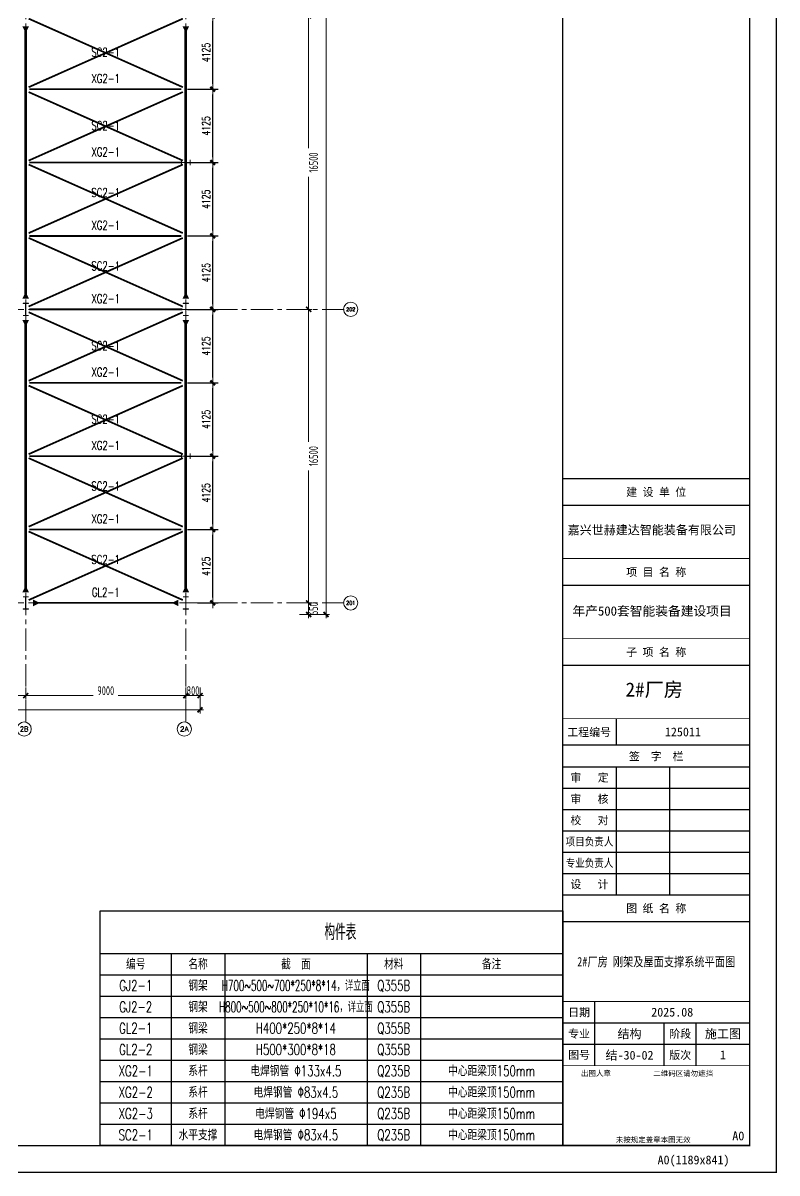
# Model space of a CAD drawing. Extents: x -1201378 to 2367219, y -619313 to 244905.
# Drawn here: x 507092 to 549464, y -96140 to -31504 of the extents above; entities that cross this region are included whole.
import ezdxf
from ezdxf.enums import TextEntityAlignment as Align

# ---------------------------------------------------------------- set-up
doc = ezdxf.new("R2010")
doc.units = 0
doc.header["$LTSCALE"] = 1000
doc.linetypes.add('CENTER', pattern=[2, 1.25, -0.25, 0.25, -0.25])
doc.layers.get('0').update_dxf_attribs({"linetype": 'CONTINUOUS'})
doc.layers.get('Defpoints').update_dxf_attribs({"linetype": 'CONTINUOUS'})
for name, color, linetype in [('0-cxFrame', 155, 'CONTINUOUS'), ('TAB', 7, 'CONTINUOUS'), ('TEXT', 7, 'CONTINUOUS'), ('建-文字', 7, 'CONTINUOUS')]:
    doc.layers.add(name, color=color, linetype=linetype)
for name, color, linetype, lineweight in [('0-cxText', 131, 'CONTINUOUS', 25), ('S-axis', 111, 'CONTINUOUS', 0), ('S-bea', 40, 'CONTINUOUS', 0), ('S-col', 2, 'CONTINUOUS', 0), ('S-dim', 81, 'CONTINUOUS', 0), ('S-dote', 5, 'CENTER', 0), ('THIN', 7, 'CONTINUOUS', 0), ('柱间支撑', 6, 'CENTER', 0), ('梁', 4, 'CONTINUOUS', 18)]:
    doc.layers.add(name, color=color, linetype=linetype, lineweight=lineweight)
doc.styles.add('_TCH_AXIS', font='COMPLEX', dxfattribs={"bigfont": 'GBCBIG'})
doc.styles.add('cx_biaoti', font='')
doc.styles.add('cx_tuming', font='simhei.ttf')
doc.styles.add('cx_tuqian1', font='')
doc.styles.add('SS1', font='tj-romans1.shx', dxfattribs={"width": 0.7, "bigfont": 'tj-hztxt1.shx'})
doc.styles.add('TSSD_Dimension', font='tssdeng.shx', dxfattribs={"width": 0.7, "bigfont": 'hztxt.shx'})
doc.styles.add('TSSD_Norm', font='tj-romans1.shx', dxfattribs={"bigfont": 'tj-hztxt.shx'})
doc.styles.add('TSSD_Rein', font='tj-romans1.shx', dxfattribs={"width": 0.7, "bigfont": 'tj-hztxt.shx'})
doc.styles.add('黑体', font='simhei.ttf', dxfattribs={"width": 0.8})
doc.styles.get('cx_biaoti').set_extended_font_data('SimSun')
doc.styles.get('cx_tuqian1').set_extended_font_data('SimSun')
doc.dimstyles.new('S-150-ARCHI', dxfattribs={"dimscale": 150, "dimtxt": 3, "dimasz": 2, "dimexe": 2, "dimexo": 2, "dimgap": 1, "dimtad": 1, "dimdec": 0, "dimzin": 0, "dimdsep": 46, "dimtxsty": 'SS1', "dimblk1": 'TT', "dimblk2": 'TT', "dimsah": 1, "dimcen": 1, "dimclrd": 256, "dimclre": 256, "dimclrt": 256, "dimadec": 0, "dimazin": 0, "dimtfac": 1, "dimtdec": 0, "dimtix": 1, "dimtmove": 2, "dimatfit": 0, "dimldrblk": 'TT', "dimfxl": 2, "dimtolj": 1, "dimtzin": 0, "dimarcsym": 0})
doc.dimstyles.new('TSSD_200_200', dxfattribs={"dimtxt": 500, "dimasz": 200, "dimexe": 200, "dimexo": 500, "dimgap": 200, "dimtad": 1, "dimdec": 0, "dimzin": 0, "dimdsep": 46, "dimtxsty": 'TSSD_Dimension', "dimblk": 'ARCHTICK', "dimcen": 0, "dimdle": 200, "dimclrt": 7, "dimadec": 0, "dimazin": 0, "dimtfac": 1, "dimtdec": 0, "dimtix": 1, "dimtmove": 2, "dimatfit": 3, "dimfxl": 1, "dimtolj": 1, "dimtzin": 0, "dimarcsym": 0})

# ---------------------------------------------------------------- blocks, each defined once
blk = doc.blocks.new('_ArchTick')
at = {"color": 0, "linetype": 'ByBlock', "const_width": 0.5}
blk.add_lwpolyline([(-0.71, -0.71), (0.71, 0.71)], dxfattribs=at)
blk = doc.blocks.new('*D82')
at = {"layer": 'Defpoints', "color": 0, "transparency": 16777216}
for p in [(-101758, -268348), (-92758, -268348), (-92758, -269308)]:
    blk.add_point(p, dxfattribs=at)
at = {"layer": 'S-axis', "color": 0, "lineweight": -2, "transparency": 16777216}
for p, q in [((-101758, -268848), (-101758, -269508)), ((-92758, -268848), (-92758, -269508)), ((-101958, -269308), (-97957, -269308)), ((-92558, -269308), (-96560, -269308))]:
    blk.add_line(p, q, dxfattribs=at)
at = {"layer": 'S-axis', "color": 0, "lineweight": -2, "transparency": 16777216, "xscale": 200, "yscale": 200, "zscale": 200, "rotation": 180}
blk.add_blockref('_ArchTick', (-101758, -269308), dxfattribs=at)
at = {"layer": 'S-axis', "color": 0, "lineweight": -2, "transparency": 16777216, "xscale": 200, "yscale": 200, "zscale": 200}
blk.add_blockref('_ArchTick', (-92758, -269308), dxfattribs=at)
at = {"layer": 'S-axis', "color": 7, "transparency": 16777216, "insert": (-97258, -269033), "char_height": 500, "attachment_point": 5, "style": 'TSSD_Dimension'}
blk.add_mtext('\\A1;9000', dxfattribs=at)
blk = doc.blocks.new('*D83')
at = {"layer": 'Defpoints', "color": 0, "transparency": 16777216}
for p in [(-92758, -268348), (-83758, -268348), (-83758, -269308)]:
    blk.add_point(p, dxfattribs=at)
at = {"layer": 'S-axis', "color": 0, "lineweight": -2, "transparency": 16777216}
for p, q in [((-92758, -268848), (-92758, -269508)), ((-83758, -268848), (-83758, -269508)), ((-92958, -269308), (-88957, -269308)), ((-83558, -269308), (-87560, -269308))]:
    blk.add_line(p, q, dxfattribs=at)
at = {"layer": 'S-axis', "color": 0, "lineweight": -2, "transparency": 16777216, "xscale": 200, "yscale": 200, "zscale": 200, "rotation": 180}
blk.add_blockref('_ArchTick', (-92758, -269308), dxfattribs=at)
at = {"layer": 'S-axis', "color": 0, "lineweight": -2, "transparency": 16777216, "xscale": 200, "yscale": 200, "zscale": 200}
blk.add_blockref('_ArchTick', (-83758, -269308), dxfattribs=at)
at = {"layer": 'S-axis', "color": 7, "transparency": 16777216, "insert": (-88258, -269033), "char_height": 500, "attachment_point": 5, "style": 'TSSD_Dimension'}
blk.add_mtext('\\A1;9000', dxfattribs=at)
blk = doc.blocks.new('*D84')
at = {"layer": 'Defpoints', "color": 0, "transparency": 16777216}
for p in [(-83758, -268348), (-82958, -268348), (-82958, -269308)]:
    blk.add_point(p, dxfattribs=at)
at = {"layer": 'S-axis', "color": 0, "lineweight": -2, "transparency": 16777216}
for p, q in [((-83758, -268848), (-83758, -269508)), ((-82958, -268848), (-82958, -269508)), ((-83958, -269308), (-82758, -269308))]:
    blk.add_line(p, q, dxfattribs=at)
at = {"layer": 'S-axis', "color": 0, "lineweight": -2, "transparency": 16777216, "xscale": 200, "yscale": 200, "zscale": 200, "rotation": 180}
blk.add_blockref('_ArchTick', (-83758, -269308), dxfattribs=at)
at = {"layer": 'S-axis', "color": 0, "lineweight": -2, "transparency": 16777216, "xscale": 200, "yscale": 200, "zscale": 200}
blk.add_blockref('_ArchTick', (-82958, -269308), dxfattribs=at)
at = {"layer": 'S-axis', "color": 7, "transparency": 16777216, "insert": (-83358, -269033), "char_height": 500, "attachment_point": 5, "style": 'TSSD_Dimension'}
blk.add_mtext('\\A1;800', dxfattribs=at)
blk = doc.blocks.new('*D89')
at = {"layer": 'Defpoints', "color": 0, "transparency": 16777216}
for p in [(-77874, -231098), (-77874, -247598), (-76858, -247598)]:
    blk.add_point(p, dxfattribs=at)
at = {"layer": 'S-axis', "color": 0, "lineweight": -2, "transparency": 16777216}
for p, q in [((-77374, -231098), (-76658, -231098)), ((-76858, -230898), (-76858, -238542)), ((-76858, -247798), (-76858, -240154)), ((-77374, -247598), (-76658, -247598))]:
    blk.add_line(p, q, dxfattribs=at)
at = {"layer": 'S-axis', "color": 0, "lineweight": -2, "transparency": 16777216, "xscale": 200, "yscale": 200, "zscale": 200}
for p, rotation in [((-76858, -231098), 90), ((-76858, -247598), 270)]:
    blk.add_blockref('_ArchTick', p, dxfattribs=dict(at, rotation=rotation))
at = {"layer": 'S-axis', "color": 7, "transparency": 16777216, "insert": (-76583, -239348), "char_height": 500, "attachment_point": 5, "rotation": 90, "style": 'TSSD_Dimension'}
blk.add_mtext('\\A1;16500', dxfattribs=at)
blk = doc.blocks.new('*D90')
at = {"layer": 'Defpoints', "color": 0, "transparency": 16777216}
for p in [(-77874, -247598), (-77874, -264098), (-76858, -264098)]:
    blk.add_point(p, dxfattribs=at)
at = {"layer": 'S-axis', "color": 0, "lineweight": -2, "transparency": 16777216}
for p, q in [((-76858, -247398), (-76858, -255042)), ((-77374, -247598), (-76658, -247598)), ((-76858, -264298), (-76858, -256654)), ((-77374, -264098), (-76658, -264098))]:
    blk.add_line(p, q, dxfattribs=at)
at = {"layer": 'S-axis', "color": 0, "lineweight": -2, "transparency": 16777216, "xscale": 200, "yscale": 200, "zscale": 200}
for p, rotation in [((-76858, -247598), 90), ((-76858, -264098), 270)]:
    blk.add_blockref('_ArchTick', p, dxfattribs=dict(at, rotation=rotation))
at = {"layer": 'S-axis', "color": 7, "transparency": 16777216, "insert": (-76583, -255848), "char_height": 500, "attachment_point": 5, "rotation": 90, "style": 'TSSD_Dimension'}
blk.add_mtext('\\A1;16500', dxfattribs=at)
blk = doc.blocks.new('*D91')
at = {"layer": 'Defpoints', "color": 0, "transparency": 16777216}
for p in [(-77874, -264098), (-77874, -264748), (-76858, -264748)]:
    blk.add_point(p, dxfattribs=at)
at = {"layer": 'S-axis', "color": 0, "lineweight": -2, "transparency": 16777216}
for p, q in [((-77374, -264098), (-76658, -264098)), ((-76858, -263898), (-76858, -264948)), ((-77374, -264748), (-76658, -264748))]:
    blk.add_line(p, q, dxfattribs=at)
at = {"layer": 'S-axis', "color": 0, "lineweight": -2, "transparency": 16777216, "xscale": 200, "yscale": 200, "zscale": 200}
for p, rotation in [((-76858, -264098), 90), ((-76858, -264748), 270)]:
    blk.add_blockref('_ArchTick', p, dxfattribs=dict(at, rotation=rotation))
at = {"layer": 'S-axis', "color": 7, "transparency": 16777216, "insert": (-76583, -264423), "char_height": 500, "attachment_point": 5, "rotation": 90, "style": 'TSSD_Dimension'}
blk.add_mtext('\\A1;650', dxfattribs=at)
blk = doc.blocks.new('*D92')
at = {"layer": 'Defpoints', "color": 0, "transparency": 16777216}
for p in [(-240958, -268448), (-82958, -268448), (-82958, -270108)]:
    blk.add_point(p, dxfattribs=at)
at = {"layer": 'S-axis', "color": 0, "lineweight": -2, "transparency": 16777216}
for p, q in [((-240958, -268948), (-240958, -270308)), ((-82958, -268948), (-82958, -270308)), ((-241158, -270108), (-162899, -270108)), ((-82758, -270108), (-161018, -270108))]:
    blk.add_line(p, q, dxfattribs=at)
at = {"layer": 'S-axis', "color": 0, "lineweight": -2, "transparency": 16777216, "xscale": 200, "yscale": 200, "zscale": 200, "rotation": 180}
blk.add_blockref('_ArchTick', (-240958, -270108), dxfattribs=at)
at = {"layer": 'S-axis', "color": 0, "lineweight": -2, "transparency": 16777216, "xscale": 200, "yscale": 200, "zscale": 200}
blk.add_blockref('_ArchTick', (-82958, -270108), dxfattribs=at)
at = {"layer": 'S-axis', "color": 7, "transparency": 16777216, "insert": (-161958, -269833), "char_height": 500, "attachment_point": 5, "style": 'TSSD_Dimension'}
blk.add_mtext('\\A1;158000', dxfattribs=at)
blk = doc.blocks.new('*D113')
at = {"layer": 'Defpoints', "color": 0, "transparency": 16777216}
for p in [(-77774, -180948), (-77774, -264748), (-75879, -264748)]:
    blk.add_point(p, dxfattribs=at)
at = {"layer": 'S-axis', "color": 0, "lineweight": -2, "transparency": 16777216}
for p, q in [((-77274, -180948), (-75679, -180948)), ((-75879, -180748), (-75879, -222015)), ((-75879, -264948), (-75879, -223681)), ((-77274, -264748), (-75679, -264748))]:
    blk.add_line(p, q, dxfattribs=at)
at = {"layer": 'S-axis', "color": 0, "lineweight": -2, "transparency": 16777216, "xscale": 200, "yscale": 200, "zscale": 200}
for p, rotation in [((-75879, -180948), 90), ((-75879, -264748), 270)]:
    blk.add_blockref('_ArchTick', p, dxfattribs=dict(at, rotation=rotation))
at = {"layer": 'S-axis', "color": 7, "transparency": 16777216, "insert": (-75604, -222848), "char_height": 500, "attachment_point": 5, "rotation": 90, "style": 'TSSD_Dimension'}
blk.add_mtext('\\A1;83800', dxfattribs=at)
blk = doc.blocks.new('nt66')
at = {"layer": 'S-col'}
blk.add_lwpolyline([(-195790, 766820), (-195490, 766820), (-195490, 766808), (-195636, 766808), (-195636, 766132), (-195490, 766132), (-195490, 766120), (-195790, 766120), (-195790, 766132), (-195644, 766132), (-195644, 766808), (-195790, 766808)], close=True, dxfattribs=at)
blk = doc.blocks.new('33333')
for p in [(57786, -109900), (66786, -109900), (57786, -126400), (66786, -126400)]:
    blk.add_blockref('nt66', p)
blk = doc.blocks.new('zjcx_lan_qianzi(Dragon)')
for p, q in [((-7000, 4800), (0, 4800)), ((-5000, 4800), (-5000, 0)), ((-3000, 4800), (-3000, 0)), ((-7000, 4000), (0, 4000)), ((-7000, 3200), (0, 3200)), ((-7000, 2400), (0, 2400)), ((-7000, 1600), (0, 1600)), ((-7000, 800), (0, 800))]:
    blk.add_line(p, q)
at = {"const_width": 30}
blk.add_lwpolyline([(-7000, 5600), (0, 5600)], dxfattribs=at)
blk.add_lwpolyline([(-7000, 5600), (0, 5600), (0, 0), (-7000, 0)], close=True, dxfattribs=at)
at = {"style": 'cx_biaoti'}
for s, p in [('签  字  栏', (-3500, 5200)), ('审   定', (-6000, 4400)), ('审   核', (-6000, 3600)), ('校   对', (-6000, 2800)), ('设   计', (-6000, 400))]:
    blk.add_text(s, height=300, dxfattribs=at).set_placement(p, align=Align.MIDDLE)
at = {"style": 'cx_biaoti', "width": 0.85}
for s, p in [('项目负责人', (-6000, 2000)), ('专业负责人', (-6000, 1200))]:
    blk.add_text(s, height=300, dxfattribs=at).set_placement(p, align=Align.MIDDLE)
blk = doc.blocks.new('T-签字(Dragon)')
at = {"layer": '0-cxFrame'}
blk.add_blockref('zjcx_lan_qianzi(Dragon)', (0, 0), dxfattribs=at)
blk = doc.blocks.new('zjcx_lan_tuming(Dragon)')
for p, q in [((-7000, 8400), (0, 8400)), ((-5800, 3000), (-5800, 5400)), ((-7000, 4600), (0, 4600)), ((-3200, 3000), (-3200, 4600)), ((-2000, 3000), (-2000, 4600)), ((-7000, 3800), (0, 3800))]:
    blk.add_line(p, q)
at = {"const_width": 30}
for points in [[(-7000, 9400), (0, 9400)], [(-7000, 5400), (0, 5400)], [(-7000, 3000), (0, 3000)], [(-7000, 0), (0, 0)]]:
    blk.add_lwpolyline(points, dxfattribs=at)
blk.add_lwpolyline([(-7000, 9400), (0, 9400), (0, 0), (-7000, 0)], close=True)
at = {"style": 'cx_biaoti'}
for s, p in [('图 纸 名 称', (-3500, 8900)), ('日期', (-6388, 5000)), ('专业', (-6388, 4200)), ('阶段', (-2600, 4200)), ('图号', (-6388, 3400)), ('版次', (-2600, 3400))]:
    blk.add_text(s, height=300, dxfattribs=at).set_placement(p, align=Align.MIDDLE)
for s, p in [('出图人章', (-6316, 2607)), ('二维码区请勿遮挡', (-3609, 2607)), ('未按规定盖章本图无效', (-5013, 120))]:
    blk.add_text(s, height=200, dxfattribs=at).set_placement(p)
blk = doc.blocks.new('T-图签(Dragon)')
blk.add_blockref('zjcx_lan_tuming(Dragon)', (0, 0))
at = {"color": 3, "style": 'cx_biaoti'}
for s, p in [('2025.08', (-2900, 5000)), ('施工图', (-1000, 4200))]:
    blk.add_text(s, height=330, dxfattribs=at).set_placement(p, align=Align.MIDDLE)
blk = doc.blocks.new('zjcx_lan_xiangmu(Dragon)')
for p, q in [((-7000, 9000), (0, 9000)), ((-7000, 6000), (0, 6000)), ((-7000, 3000), (0, 3000)), ((-5000, 1000), (-5000, 0))]:
    blk.add_line(p, q)
at = {"const_width": 30}
for points in [[(-7000, 10000), (0, 10000)], [(-7000, 7000), (0, 7000)], [(-7000, 7000), (0, 7000)], [(-7000, 4000), (0, 4000)], [(-7000, 4000), (0, 4000)], [(-7000, 1000), (0, 1000)], [(-7000, 0), (0, 0)]]:
    blk.add_lwpolyline(points, dxfattribs=at)
blk.add_lwpolyline([(-7000, 10000), (0, 10000), (0, 0), (-7000, 0)], close=True)
at = {"style": 'cx_biaoti'}
for s, p in [('建 设 单 位', (-3500, 9500)), ('项 目 名 称', (-3500, 6500)), ('子 项 名 称', (-3500, 3500)), ('工程编号', (-6013, 500))]:
    blk.add_text(s, height=300, dxfattribs=at).set_placement(p, align=Align.MIDDLE)
blk = doc.blocks.new('T-项目(Dragon)')
blk.add_blockref('zjcx_lan_xiangmu(Dragon)', (0, 0))
at = {"color": 3, "style": 'cx_tuming'}
for s, height, p in [('嘉兴世赫建达智能装备有限公司', 330, (-6816, 7901)), ('年产500套智能装备建设项目 ', 350, (-6638, 4859))]:
    blk.add_text(s, height=height, dxfattribs=at).set_placement(p)
blk = doc.blocks.new('zjcx_T0(Dragon)')
at = {"layer": '0-cxFrame', "const_width": 50}
blk.add_lwpolyline([(0, 82100), (-7000, 82100), (-7000, 0), (0, 0)], close=True, dxfattribs=at)
at = {"layer": '0-cxFrame'}
for name, p in [('T-项目(Dragon)', (0, 15000)), ('T-签字(Dragon)', (0, 9400)), ('T-图签(Dragon)', (0, 0))]:
    blk.add_blockref(name, p, dxfattribs=at)
blk = doc.blocks.new('TK22.A0 L(Dragon)')
at = {"layer": '0-cxFrame', "color": 7, "const_width": 0.5}
blk.add_lwpolyline([(0, 0), (-1486, 0), (-1486, 841), (0, 841)], close=True, dxfattribs=at)
at = {"layer": '0-cxFrame', "const_width": 0.5}
for points in [[(-80, 10), (-1466, 10), (-1466, 831), (-80, 831)], [(-10, 10), (-80, 10), (-80, 831), (-10, 831)]]:
    blk.add_lwpolyline(points, close=True, dxfattribs=at)
at = {"layer": '0-cxFrame', "xscale": 0.009999999999999998, "yscale": 0.009999999999999998, "zscale": 0.009999999999999998}
blk.add_blockref('zjcx_T0(Dragon)', (-10, 10), dxfattribs=at)
at = {"style": '黑体', "flags": 4}
blk.add_attdef('图幅', text='', height=3.3, dxfattribs=at).set_placement((-40, 3), align=Align.RIGHT)
at = {"layer": '0-cxFrame', "style": '黑体'}
blk.add_text('(1189x841)', height=3.3, dxfattribs=at).set_placement((-40, 3))
at = {"layer": '0-cxText', "flags": 4}
for tag, height, style, p in [('建设单位', 3.5, 'cx_tuming', (-45, 240)), ('项目名称', 3.5, 'cx_tuming', (-45, 210)), ('子项名称', 3.5, 'cx_tuming', (-45, 180)), ('工程编号', 3.3, 'cx_tuqian1', (-35, 165)), ('图名1', 3.5, 'cx_tuming', (-45, 87)), ('图名2', 3.5, 'cx_tuming', (-45, 79)), ('图名3', 3.5, 'cx_tuming', (-45, 71)), ('出图日期', 3.3, 'cx_tuqian1', (-39, 60)), ('专业', 3.3, 'cx_tuqian1', (-55, 52)), ('图号', 3.3, 'cx_tuqian1', (-55, 44)), ('版次', 3.3, 'cx_tuqian1', (-20, 44))]:
    blk.add_attdef(tag, text='', height=height, dxfattribs=dict(at, style=style)).set_placement(p, align=Align.MIDDLE)
at = {"layer": 'Defpoints', "color": 6, "flags": 4}
for tag, height, style, p in [('tufu', 3.3, '黑体', (-12, 12)), ('dwfname', 4, 'cx_tuqian1', (-80, 3))]:
    blk.add_attdef(tag, text='', height=height, dxfattribs=dict(at, style=style)).set_placement(p, align=Align.RIGHT)
blk = doc.blocks.new('TT')
blk.add_line((-0.97, 0), (0.97, 0))
at = {"const_width": 0.45}
blk.add_lwpolyline([(-0.44, -0.44), (0.44, 0.44)], dxfattribs=at)
blk = doc.blocks.new('*D5974')
at = {"layer": 'Defpoints', "color": 0, "transparency": 16777216}
for p in [(516042, -59973), (517751, -59973), (516592, -64098)]:
    blk.add_point(p, dxfattribs=at)
at = {"layer": 'S-dim', "lineweight": -2, "transparency": 16777216}
for p, q in [((516342, -59973), (518051, -59973)), ((517751, -63798), (517751, -60273)), ((516892, -64098), (518051, -64098))]:
    blk.add_line(p, q, dxfattribs=at)
at = {"layer": 'S-dim', "lineweight": -2, "transparency": 16777216, "xscale": 300, "yscale": 300, "zscale": 300}
for p, rotation in [((517751, -59973), 90), ((517751, -64098), 270)]:
    blk.add_blockref('TT', p, dxfattribs=dict(at, rotation=rotation))
at = {"layer": 'S-dim', "transparency": 16777216, "insert": (517376, -62036), "char_height": 450, "attachment_point": 5, "rotation": 90, "style": 'SS1'}
blk.add_mtext('\\A1;4125', dxfattribs=at)
blk = doc.blocks.new('*D5975')
at = {"layer": 'Defpoints', "color": 0, "transparency": 16777216}
for p in [(515992, -55848), (517751, -55848), (516042, -59973)]:
    blk.add_point(p, dxfattribs=at)
at = {"layer": 'S-dim', "lineweight": -2, "transparency": 16777216}
for p, q in [((516292, -55848), (518051, -55848)), ((517751, -59673), (517751, -56148)), ((516342, -59973), (518051, -59973))]:
    blk.add_line(p, q, dxfattribs=at)
at = {"layer": 'S-dim', "lineweight": -2, "transparency": 16777216, "xscale": 300, "yscale": 300, "zscale": 300}
for p, rotation in [((517751, -55848), 90), ((517751, -59973), 270)]:
    blk.add_blockref('TT', p, dxfattribs=dict(at, rotation=rotation))
at = {"layer": 'S-dim', "transparency": 16777216, "insert": (517376, -57911), "char_height": 450, "attachment_point": 5, "rotation": 90, "style": 'SS1'}
blk.add_mtext('\\A1;4125', dxfattribs=at)
blk = doc.blocks.new('*D5976')
at = {"layer": 'Defpoints', "color": 0, "transparency": 16777216}
for p in [(516042, -51723), (517751, -51723), (515992, -55848)]:
    blk.add_point(p, dxfattribs=at)
at = {"layer": 'S-dim', "lineweight": -2, "transparency": 16777216}
for p, q in [((516342, -51723), (518051, -51723)), ((517751, -55548), (517751, -52023)), ((516292, -55848), (518051, -55848))]:
    blk.add_line(p, q, dxfattribs=at)
at = {"layer": 'S-dim', "lineweight": -2, "transparency": 16777216, "xscale": 300, "yscale": 300, "zscale": 300}
for p, rotation in [((517751, -51723), 90), ((517751, -55848), 270)]:
    blk.add_blockref('TT', p, dxfattribs=dict(at, rotation=rotation))
at = {"layer": 'S-dim', "transparency": 16777216, "insert": (517376, -53786), "char_height": 450, "attachment_point": 5, "rotation": 90, "style": 'SS1'}
blk.add_mtext('\\A1;4125', dxfattribs=at)
blk = doc.blocks.new('*D5977')
at = {"layer": 'Defpoints', "color": 0, "transparency": 16777216}
for p in [(516042, -47598), (517751, -47598), (516042, -51723)]:
    blk.add_point(p, dxfattribs=at)
at = {"layer": 'S-dim', "lineweight": -2, "transparency": 16777216}
for p, q in [((516342, -47598), (518051, -47598)), ((517751, -51423), (517751, -47898)), ((516342, -51723), (518051, -51723))]:
    blk.add_line(p, q, dxfattribs=at)
at = {"layer": 'S-dim', "lineweight": -2, "transparency": 16777216, "xscale": 300, "yscale": 300, "zscale": 300}
for p, rotation in [((517751, -47598), 90), ((517751, -51723), 270)]:
    blk.add_blockref('TT', p, dxfattribs=dict(at, rotation=rotation))
at = {"layer": 'S-dim', "transparency": 16777216, "insert": (517376, -49661), "char_height": 450, "attachment_point": 5, "rotation": 90, "style": 'SS1'}
blk.add_mtext('\\A1;4125', dxfattribs=at)
blk = doc.blocks.new('*D6343')
at = {"layer": 'Defpoints', "color": 0, "transparency": 16777216}
for p in [(516042, -43473), (517751, -43473), (516592, -47598)]:
    blk.add_point(p, dxfattribs=at)
at = {"layer": 'S-dim', "lineweight": -2, "transparency": 16777216}
for p, q in [((516342, -43473), (518051, -43473)), ((517751, -47298), (517751, -43773)), ((516892, -47598), (518051, -47598))]:
    blk.add_line(p, q, dxfattribs=at)
at = {"layer": 'S-dim', "lineweight": -2, "transparency": 16777216, "xscale": 300, "yscale": 300, "zscale": 300}
for p, rotation in [((517751, -43473), 90), ((517751, -47598), 270)]:
    blk.add_blockref('TT', p, dxfattribs=dict(at, rotation=rotation))
at = {"layer": 'S-dim', "transparency": 16777216, "insert": (517376, -45536), "char_height": 450, "attachment_point": 5, "rotation": 90, "style": 'SS1'}
blk.add_mtext('\\A1;4125', dxfattribs=at)
blk = doc.blocks.new('*D6344')
at = {"layer": 'Defpoints', "color": 0, "transparency": 16777216}
for p in [(515992, -39348), (517751, -39348), (516042, -43473)]:
    blk.add_point(p, dxfattribs=at)
at = {"layer": 'S-dim', "lineweight": -2, "transparency": 16777216}
for p, q in [((516292, -39348), (518051, -39348)), ((517751, -43173), (517751, -39648)), ((516342, -43473), (518051, -43473))]:
    blk.add_line(p, q, dxfattribs=at)
at = {"layer": 'S-dim', "lineweight": -2, "transparency": 16777216, "xscale": 300, "yscale": 300, "zscale": 300}
for p, rotation in [((517751, -39348), 90), ((517751, -43473), 270)]:
    blk.add_blockref('TT', p, dxfattribs=dict(at, rotation=rotation))
at = {"layer": 'S-dim', "transparency": 16777216, "insert": (517376, -41411), "char_height": 450, "attachment_point": 5, "rotation": 90, "style": 'SS1'}
blk.add_mtext('\\A1;4125', dxfattribs=at)
blk = doc.blocks.new('*D6345')
at = {"layer": 'Defpoints', "color": 0, "transparency": 16777216}
for p in [(516042, -35223), (517751, -35223), (515992, -39348)]:
    blk.add_point(p, dxfattribs=at)
at = {"layer": 'S-dim', "lineweight": -2, "transparency": 16777216}
for p, q in [((516342, -35223), (518051, -35223)), ((517751, -39048), (517751, -35523)), ((516292, -39348), (518051, -39348))]:
    blk.add_line(p, q, dxfattribs=at)
at = {"layer": 'S-dim', "lineweight": -2, "transparency": 16777216, "xscale": 300, "yscale": 300, "zscale": 300}
for p, rotation in [((517751, -35223), 90), ((517751, -39348), 270)]:
    blk.add_blockref('TT', p, dxfattribs=dict(at, rotation=rotation))
at = {"layer": 'S-dim', "transparency": 16777216, "insert": (517376, -37286), "char_height": 450, "attachment_point": 5, "rotation": 90, "style": 'SS1'}
blk.add_mtext('\\A1;4125', dxfattribs=at)
blk = doc.blocks.new('*D6346')
at = {"layer": 'Defpoints', "color": 0, "transparency": 16777216}
for p in [(516042, -31098), (517751, -31098), (516042, -35223)]:
    blk.add_point(p, dxfattribs=at)
at = {"layer": 'S-dim', "lineweight": -2, "transparency": 16777216}
for p, q in [((516342, -31098), (518051, -31098)), ((517751, -34923), (517751, -31398)), ((516342, -35223), (518051, -35223))]:
    blk.add_line(p, q, dxfattribs=at)
at = {"layer": 'S-dim', "lineweight": -2, "transparency": 16777216, "xscale": 300, "yscale": 300, "zscale": 300}
for p, rotation in [((517751, -31098), 90), ((517751, -35223), 270)]:
    blk.add_blockref('TT', p, dxfattribs=dict(at, rotation=rotation))
at = {"layer": 'S-dim', "transparency": 16777216, "insert": (517376, -33161), "char_height": 450, "attachment_point": 5, "rotation": 90, "style": 'SS1'}
blk.add_mtext('\\A1;4125', dxfattribs=at)
blk = doc.blocks.new('2#轴网')
at = {"layer": 'S-axis'}
for centre in [(-74489.2, -247597), (-74489.2, -264097), (-92843.4, -271187), (-83843.4, -271187)]:
    blk.add_circle(centre, 400, dxfattribs=at)
at = {"layer": 'S-dote'}
for p, q in [((-92758.5, -270787), (-92758.5, -175298.2)), ((-83758.5, -270787), (-83758.5, -175298.2)), ((-74854.3, -247598.2), (-251154.3, -247598.2)), ((-74854.3, -264098.2), (-251154.3, -264098.2))]:
    blk.add_line(p, q, dxfattribs=at)
at = {"layer": 'S-axis', "style": '_TCH_AXIS'}
for s, height, p, p2 in [('202', 202.97, (-74750.1, -247698.5), (-74228.2, -247698.5)), ('201', 220.59, (-74746.5, -264207.3), (-74231.8, -264207.3)), ('2B', 276.42, (-93086.9, -271325.3), (-92599.9, -271325.3)), ('2A', 270.86, (-84088.4, -271322.5), (-83598.3, -271322.5))]:
    blk.add_text(s, height=height, dxfattribs=at).set_placement(p, p2, align=Align.FIT)
at = {"layer": 'S-axis'}
for base, p1, p2, angle, picture, middle in [((-75878.8, -264748.2), (-77774.3, -180948.2), (-77774.3, -264748.2), 270, '*D113', (-75603.8, -222848.2)), ((-76858.5, -247598.2), (-77874.3, -231098.2), (-77874.3, -247598.2), 270, '*D89', (-76583.5, -239348.2)), ((-76858.5, -264098.2), (-77874.3, -247598.2), (-77874.3, -264098.2), 270, '*D90', (-76583.5, -255848.2)), ((-76858.5, -264748.2), (-77874.3, -264098.2), (-77874.3, -264748.2), 270, '*D91', (-76583.5, -264423.2)), ((-82958.5, -270108.2), (-240958.5, -268448.2), (-82958.5, -268448.2), 0, '*D92', (-161958.5, -269833.2)), ((-92758.5, -269308.2), (-101758.5, -268348.2), (-92758.5, -268348.2), 0, '*D82', (-97258.5, -269033.2)), ((-83758.5, -269308.2), (-92758.5, -268348.2), (-83758.5, -268348.2), 0, '*D83', (-88258.5, -269033.2)), ((-82958.5, -269308.2), (-83758.5, -268348.2), (-82958.5, -268348.2), 0, '*D84', (-83358.5, -269033.2))]:
    dim = blk.add_linear_dim(base=base, p1=p1, p2=p2, angle=angle, dimstyle='TSSD_200_200', dxfattribs=at)
    dim.commit()
    dim.dimension.update_dxf_attribs({"geometry": picture, "text_midpoint": middle, "dimtype": 161})

msp = doc.modelspace()

# ---------------------------------------------------------------- linework, layer by layer
at = {"layer": 'S-bea'}
for points in [[(507241.5, -31698.2, 375, 0, 0), (507241.5, -32073.2, 375, 0, 0)], [(516241.5, -31698.2, 375, 0, 0), (516241.5, -32073.2, 375, 0, 0)], [(507241.5, -46998.2, 375, 0, 0), (507241.5, -46623.2, 375, 0, 0)], [(516241.5, -46998.2, 375, 0, 0), (516241.5, -46623.2, 375, 0, 0)], [(507241.5, -48198.2, 375, 0, 0), (507241.5, -48573.2, 375, 0, 0)], [(516241.5, -48198.2, 375, 0, 0), (516241.5, -48573.2, 375, 0, 0)], [(507241.5, -63498.2, 375, 0, 0), (507241.5, -63123.2, 375, 0, 0)], [(516241.5, -63498.2, 375, 0, 0), (516241.5, -63123.2, 375, 0, 0)], [(507656.5, -64098.2, 375, 0, 0), (508031.5, -64098.2, 375, 0, 0)], [(515826.5, -64098.2, 375, 0, 0), (515451.5, -64098.2, 375, 0, 0)]]:
    msp.add_lwpolyline(points, format="xyseb", dxfattribs=at)
at = {"layer": 'S-bea', "const_width": 150}
for points in [[(507241.5, -31698.2), (507241.5, -46998.2)], [(516241.5, -31698.2), (516241.5, -46998.2)], [(507241.5, -48198.2), (507241.5, -63498.2)], [(516241.5, -48198.2), (516241.5, -63498.2)]]:
    msp.add_lwpolyline(points, dxfattribs=at)
at = {"layer": 'S-col'}
for points in [[(516491.5, -39498.2), (516491.5, -39198.2), (516479.5, -39198.2), (516479.5, -39344.2), (516003.5, -39344.2), (516003.5, -39198.2), (515991.5, -39198.2), (515991.5, -39498.2), (516003.5, -39498.2), (516003.5, -39352.2), (516479.5, -39352.2), (516479.5, -39498.2)], [(516491.5, -55998.2), (516491.5, -55698.2), (516479.5, -55698.2), (516479.5, -55844.2), (516003.5, -55844.2), (516003.5, -55698.2), (515991.5, -55698.2), (515991.5, -55998.2), (516003.5, -55998.2), (516003.5, -55852.2), (516479.5, -55852.2), (516479.5, -55998.2)]]:
    msp.add_lwpolyline(points, close=True, dxfattribs=at)
at = {"layer": 'TAB'}
for p, q in [((511426.9, -83802.2), (537426.9, -83802.2)), ((515426.9, -83802.2), (515426.9, -94602.2)), ((518426.9, -83802.2), (518426.9, -94602.2)), ((526426.9, -83802.2), (526426.9, -94602.2)), ((529426.9, -83802.2), (529426.9, -94602.2)), ((511426.9, -85002.2), (537426.9, -85002.2)), ((511426.9, -86202.2), (537426.9, -86202.2)), ((511426.9, -87402.2), (537426.9, -87402.2)), ((511426.9, -88602.2), (537426.9, -88602.2)), ((511426.9, -89802.2), (537426.9, -89802.2)), ((511426.9, -91002.2), (537426.9, -91002.2)), ((511426.9, -92202.2), (537426.9, -92202.2)), ((511426.9, -93402.2), (537426.9, -93402.2))]:
    msp.add_line(p, q, dxfattribs=at)
msp.add_lwpolyline([(511426.9, -81402.2), (537426.9, -81402.2), (537426.9, -94602.2), (511426.9, -94602.2)], close=True, dxfattribs=at)
at = {"layer": '柱间支撑', "linetype": 'Continuous', "const_width": 100}
for points in [[(507408.4, -35112.9), (516074.7, -31258.5)], [(507408.4, -31258.5), (516074.7, -35112.9)], [(507408.4, -39237.9), (516074.7, -35383.5)], [(507408.4, -35383.5), (516074.7, -39237.9)], [(507441.5, -35223.2), (515991.5, -35223.2)], [(507408.4, -39458.5), (516074.7, -43312.9)], [(507408.4, -43312.9), (516074.7, -39458.5)], [(507441.5, -39348.2), (515991.5, -39348.2)], [(507408.4, -43583.5), (516074.7, -47437.9)], [(507408.4, -47437.9), (516074.7, -43583.5)], [(507441.5, -43473.2), (515991.5, -43473.2)], [(507408.4, -51612.9), (516074.7, -47758.5)], [(507408.4, -47758.5), (516074.7, -51612.9)], [(507441.5, -47598.2), (516041.5, -47598.2)], [(507441.5, -51723.2), (515991.5, -51723.2)], [(507408.4, -55737.9), (516074.7, -51883.5)], [(507408.4, -51883.5), (516074.7, -55737.9)], [(507408.4, -55958.5), (516074.7, -59812.9)], [(507408.4, -59812.9), (516074.7, -55958.5)], [(507441.5, -55848.2), (515991.5, -55848.2)], [(507408.4, -60083.5), (516074.7, -63937.9)], [(507408.4, -63937.9), (516074.7, -60083.5)], [(507441.5, -59973.2), (515991.5, -59973.2)]]:
    msp.add_lwpolyline(points, dxfattribs=at)
at = {"layer": '梁', "linetype": 'Continuous', "const_width": 100}
msp.add_lwpolyline([(507656.5, -64098.2), (515826.5, -64098.2)], dxfattribs=at)

# ---------------------------------------------------------------- block references
at = {"layer": '0-cxFrame'}
ref = msp.add_blockref('TK22.A0 L(Dragon)', (549426.9, -96102.2), dxfattribs=dict(at, xscale=150, yscale=150, zscale=150))
ref.add_attrib('图名2', '2#厂房 刚架及屋面支撑系统平面图', dxfattribs={"layer": '0-cxText', "height": 525, "style": 'cx_tuming', "width": 0.8}).set_placement((542676.9, -84252.2), align=Align.MIDDLE)
ref.add_attrib('工程编号', '125011', dxfattribs={"layer": '0-cxText', "height": 495, "style": 'cx_tuqian1'}).set_placement((544176.9, -71352.2), align=Align.MIDDLE)
ref.add_attrib('图号', '结-30-02', dxfattribs={"layer": '0-cxText', "height": 495, "style": 'cx_tuqian1'}).set_placement((541176.9, -89502.2), align=Align.MIDDLE)
ref.add_attrib('版次', '1', dxfattribs={"layer": '0-cxText', "height": 495, "style": 'cx_tuqian1'}).set_placement((546426.9, -89502.2), align=Align.MIDDLE)
ref.add_attrib('专业', '结构', dxfattribs={"layer": '0-cxText', "height": 495, "style": 'cx_tuqian1'}).set_placement((541176.9, -88302.2), align=Align.MIDDLE)
ref.add_attrib('图幅', 'A0', dxfattribs={"layer": '0', "height": 495, "style": '黑体'}).set_placement((543426.9, -95652.2), align=Align.RIGHT)
ref.add_attrib('tufu', 'A0', dxfattribs={"layer": 'Defpoints', "color": 6, "height": 495, "style": '黑体'}).set_placement((547626.9, -94302.2), align=Align.RIGHT)
at = {"layer": 'S-axis'}
msp.add_blockref('2#轴网', (600000, 200000), dxfattribs=at)
at = {"layer": 'S-col'}
msp.add_blockref('33333', (645095.7, -704168.2), dxfattribs=at)

# ---------------------------------------------------------------- texts
at = {"layer": 'TEXT', "style": 'TSSD_Norm'}
for s, height, width, p in [('构件表', 900, 0.7, (524926.9, -82602.2)), ('编号', 600, 0.7, (513426.9, -84402.2)), ('名称', 600, 0.7, (516926.9, -84402.2)), ('截  面', 600, 0.7, (522426.9, -84402.2)), ('材料', 600, 0.7, (527926.9, -84402.2)), ('备注', 600, 0.7, (533426.9, -84402.2)), ('GJ2-1', 600, 0.7, (513426.9, -85602.2)), ('钢架', 600, 0.7, (516926.9, -85602.2)), ('H700~500~700*250*8*14，详立面', 600, 0.6, (522426.9, -85602.2)), ('Q355B', 600, 0.7, (527926.9, -85602.2)), ('GJ2-2', 600, 0.7, (513426.9, -86802.2)), ('钢架', 600, 0.7, (516926.9, -86802.2)), ('H800~500~800*250*10*16，详立面', 600, 0.6, (522426.9, -86802.2)), ('Q355B', 600, 0.7, (527926.9, -86802.2)), ('GL2-1', 600, 0.7, (513426.9, -88002.2)), ('钢梁', 600, 0.7, (516926.9, -88002.2)), ('H400*250*8*14', 600, 0.7, (522426.9, -88002.2)), ('Q355B', 600, 0.7, (527926.9, -88002.2)), ('GL2-2', 600, 0.7, (513426.9, -89202.2)), ('钢梁', 600, 0.7, (516926.9, -89202.2)), ('H500*300*8*18', 600, 0.7, (522426.9, -89202.2)), ('Q355B', 600, 0.7, (527926.9, -89202.2)), ('XG2-1', 600, 0.7, (513426.9, -90402.2)), ('系杆', 600, 0.7, (516926.9, -90402.2)), ('电焊钢管 %%130133x4.5', 600, 0.7, (522426.9, -90402.2)), ('Q235B', 600, 0.7, (527926.9, -90402.2)), ('中心距梁顶150mm', 600, 0.7, (533426.9, -90402.2)), ('XG2-2', 600, 0.7, (513426.9, -91602.2)), ('系杆', 600, 0.7, (516926.9, -91602.2)), ('电焊钢管 %%13083x4.5', 600, 0.7, (522426.9, -91602.2)), ('Q235B', 600, 0.7, (527926.9, -91602.2)), ('中心距梁顶150mm', 600, 0.7, (533426.9, -91602.2)), ('XG2-3', 600, 0.7, (513426.9, -92802.2)), ('系杆', 600, 0.7, (516926.9, -92802.2)), ('电焊钢管 %%130194x5', 600, 0.7, (522426.9, -92802.2)), ('Q235B', 600, 0.7, (527926.9, -92802.2)), ('中心距梁顶150mm', 600, 0.7, (533426.9, -92802.2)), ('SC2-1', 600, 0.7, (513426.9, -94002.2)), ('水平支撑', 600, 0.7, (516926.9, -94002.2)), ('电焊钢管 %%13083x4.5', 600, 0.7, (522426.9, -94002.2)), ('Q235B', 600, 0.7, (527926.9, -94002.2)), ('中心距梁顶150mm', 600, 0.7, (533426.9, -94002.2))]:
    msp.add_text(s, height=height, dxfattribs=dict(at, width=width)).set_placement(p, align=Align.MIDDLE_CENTER)
at = {"layer": 'THIN', "style": 'TSSD_Rein', "width": 0.7}
for s, p in [('SC2-1', (511739.9, -33543.4)), ('XG2-1', (511741.5, -35023.2)), ('SC2-1', (511739.9, -37668.4)), ('XG2-1', (511741.5, -39148.2)), ('SC2-1', (511739.9, -41431.8)), ('XG2-1', (511741.5, -43273.2)), ('SC2-1', (511739.9, -45556.8)), ('XG2-1', (511741.5, -47398.2)), ('SC2-1', (511739.9, -50043.4)), ('XG2-1', (511741.5, -51523.2)), ('SC2-1', (511739.9, -54168.4)), ('XG2-1', (511741.5, -55648.2)), ('SC2-1', (511739.9, -57931.8)), ('XG2-1', (511741.5, -59773.2)), ('SC2-1', (511739.9, -62056.8)), ('GL2-1', (511741.5, -63898.2))]:
    msp.add_text(s, height=500, dxfattribs=at).set_placement(p, align=Align.BOTTOM_CENTER)
at = {"layer": '建-文字', "style": '黑体'}
msp.add_text('2#厂房', height=788.61, dxfattribs=at).set_placement((540955.3, -69359.2))

# ---------------------------------------------------------------- dimensions: what is measured, and where the dimension line sits
at = {"layer": 'S-dim'}
for base, p1, p2, picture, middle in [((517751.4, -31098.2), (516041.5, -35223.2), (516041.5, -31098.2), '*D6346', (517376.4, -33160.7)), ((517751.4, -35223.2), (515991.5, -39348.2), (516041.5, -35223.2), '*D6345', (517376.4, -37285.7)), ((517751.4, -39348.2), (516041.5, -43473.2), (515991.5, -39348.2), '*D6344', (517376.4, -41410.7)), ((517751.4, -43473.2), (516591.7, -47598.2), (516041.5, -43473.2), '*D6343', (517376.4, -45535.7)), ((517751.4, -47598.2), (516041.5, -51723.2), (516041.5, -47598.2), '*D5977', (517376.4, -49660.7)), ((517751.4, -51723.2), (515991.5, -55848.2), (516041.5, -51723.2), '*D5976', (517376.4, -53785.7)), ((517751.4, -55848.2), (516041.5, -59973.2), (515991.5, -55848.2), '*D5975', (517376.4, -57910.7)), ((517751.4, -59973.2), (516591.7, -64098.2), (516041.5, -59973.2), '*D5974', (517376.4, -62035.7))]:
    dim = msp.add_linear_dim(base=base, p1=p1, p2=p2, angle=90, dimstyle='S-150-ARCHI', dxfattribs=at)
    dim.commit()
    dim.dimension.update_dxf_attribs({"geometry": picture, "text_midpoint": middle})

doc.saveas('drawing.dxf')
